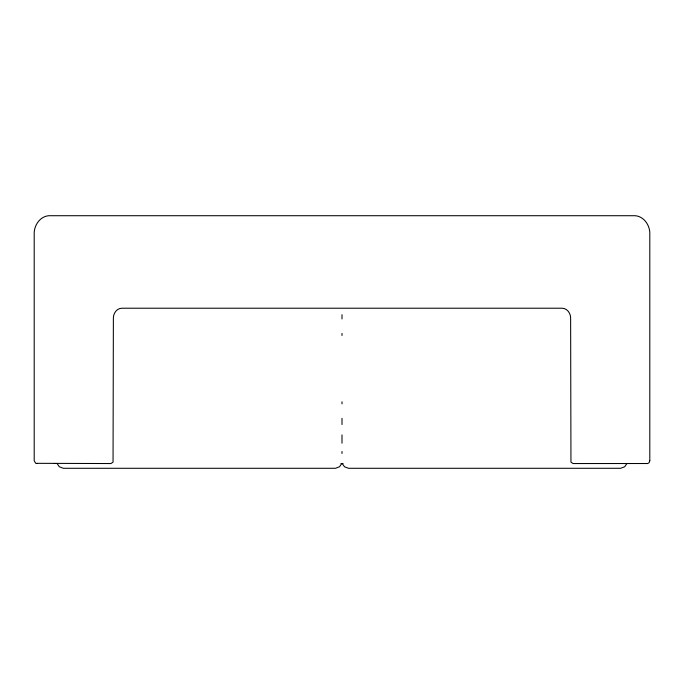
<?xml version="1.0" encoding="UTF-8"?>
<svg xmlns="http://www.w3.org/2000/svg" width="684" height="684" viewBox="0 0 684 684"><rect width="100%" height="100%" fill="white"/><g stroke="black" fill="none" stroke-linecap="round" stroke-linejoin="round"><path stroke-width="1.03" d="M341.735 463.598L339.486 466.779L335.528 468.284L63.313 468.284L59.354 466.779L57.105 463.598M626.895 463.598L624.646 466.779L620.687 468.284L348.472 468.284L344.514 466.779L342.265 463.598M54.951 463.444L54.327 463.547M646.996 463.547L647.509 463.521M340.931 463.547L343.069 463.547M629.673 463.547L629.049 463.444M36.491 463.521L37.004 463.547M342 314.7L342 318.915M342 333.416L342 335.485M342 401.773L342 403.842M342 418.343L342 424.55M342 434.904L342 443.189M342 451.466L342 453.483M649.8 460.708L649.09 462.709L647.671 463.521L573.072 463.547L570.952 462.127L570.627 317.889C570.636 313.178 567.053 308.176 562.034 308.219L121.966 308.219C116.947 308.176 113.364 313.178 113.373 317.889L113.048 462.127L110.928 463.547L35.696 463.324L34.2 460.708L34.2 232.398C34.636 224.48 40.459 216.375 48.778 215.716L635.222 215.716C643.541 216.375 649.364 224.48 649.8 232.398L649.8 460.708M342 459.622L342 459.622"/></g></svg>
